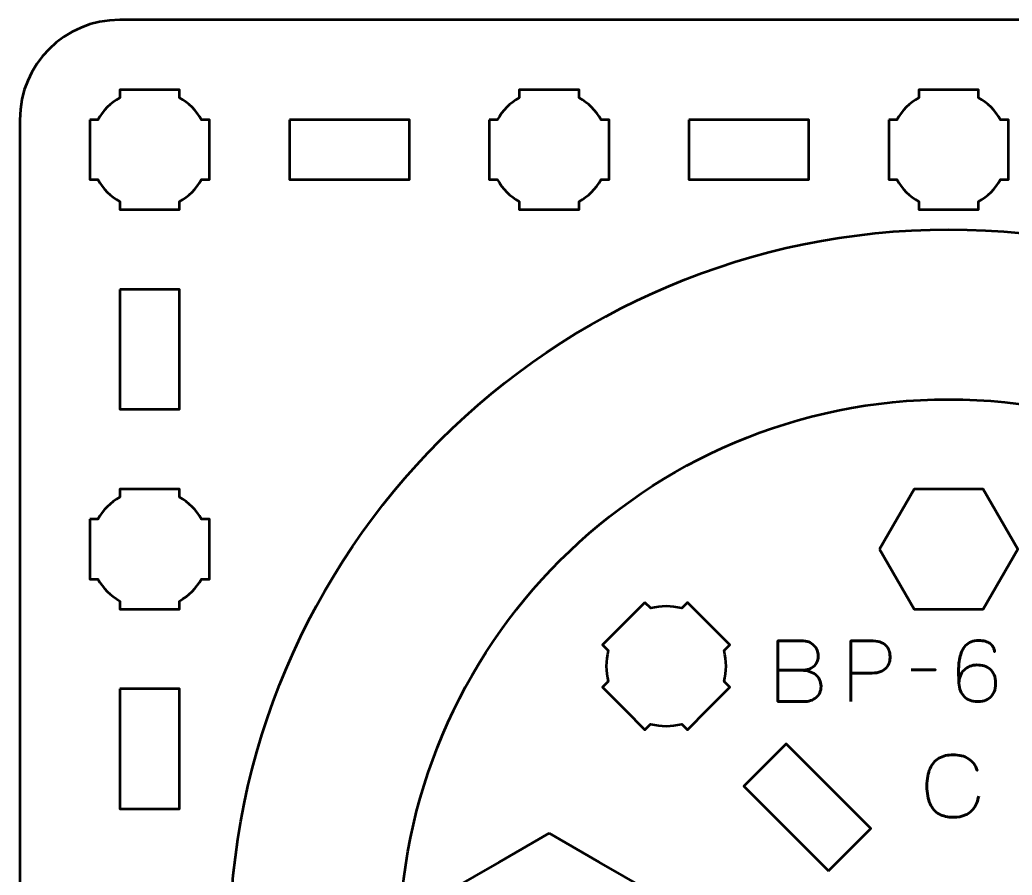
# Model space of a CAD drawing. Header units: centimetres. Extents: x -35.2 to 14.2, y -19.5 to -10.2.
# Drawn here: x 4.85 to 9.818, y -14.482 to -10.2 of the extents above; entities that cross this region are included whole.
import ezdxf

# ---------------------------------------------------------------- set-up
doc = ezdxf.new("R2010")
doc.units = ezdxf.units.CM
doc.header["$MEASUREMENT"] = 0
doc.layers.add('Layer 1', color=7, linetype='Continuous')

msp = doc.modelspace()

# ---------------------------------------------------------------- linework, layer by layer
at = {"layer": 'Layer 1', "lineweight": 53}
for centre, major_axis in [((9.49999, -14.85001), (0, 3.6)), ((9.49999, -14.85), (0, 2.75))]:
    msp.add_ellipse(centre, major_axis=major_axis, ratio=1, dxfattribs=at)
for points, knots in [([(5.35005, -10.19995), (5.35005, -10.19995), (13.64995, -10.19995), (13.64995, -10.19995), (13.64995, -10.19995), (13.92695, -10.19995), (14.15005, -10.42305), (14.15005, -10.70005), (14.15005, -10.70005), (14.15005, -10.70005), (14.15005, -18.99995), (14.15005, -18.99995), (14.15005, -18.99995), (14.15005, -19.27695), (13.92695, -19.50005), (13.64995, -19.50005), (13.64995, -19.50005), (13.64995, -19.50005), (5.35005, -19.50005), (5.35005, -19.50005), (5.35005, -19.50005), (5.07305, -19.50005), (4.84995, -19.27695), (4.84995, -18.99995), (4.84995, -18.99995), (4.84995, -18.99995), (4.84995, -10.70005), (4.84995, -10.70005), (4.84995, -10.70005), (4.84995, -10.42305), (5.07305, -10.19995), (5.35005, -10.19995)], [0, 0, 0, 0, 0.125, 0.125, 0.125, 0.125, 0.25, 0.25, 0.25, 0.25, 0.375, 0.375, 0.375, 0.375, 0.5, 0.5, 0.5, 0.5, 0.625, 0.625, 0.625, 0.625, 0.75, 0.75, 0.75, 0.75, 0.875, 0.875, 0.875, 0.875, 1, 1, 1, 1]), ([(5.19999, -10.69997), (5.19999, -10.69997), (5.24019, -10.69997), (5.24019, -10.69997), (5.24019, -10.69997), (5.26652, -10.65445), (5.30448, -10.61652), (5.34999, -10.59019), (5.34999, -10.59019), (5.34999, -10.59019), (5.34999, -10.54997), (5.34999, -10.54997), (5.34999, -10.54997), (5.34999, -10.54997), (5.64999, -10.54997), (5.64999, -10.54997), (5.64999, -10.54997), (5.64999, -10.54997), (5.64999, -10.59016), (5.64999, -10.59016), (5.64999, -10.59016), (5.69552, -10.61649), (5.73351, -10.65444), (5.75987, -10.69997), (5.75987, -10.69997), (5.75987, -10.69997), (5.79999, -10.69997), (5.79999, -10.69997), (5.79999, -10.69997), (5.79999, -10.69997), (5.79999, -10.84539), (5.79999, -10.84539), (5.79999, -10.84539), (5.79999, -10.84539), (5.80005, -10.85004), (5.80005, -10.85004), (5.80005, -10.85004), (5.80005, -10.85004), (5.79999, -10.85468), (5.79999, -10.85468), (5.79999, -10.85468), (5.79999, -10.85468), (5.79999, -10.99997), (5.79999, -10.99997), (5.79999, -10.99997), (5.79999, -10.99997), (5.75992, -10.99997), (5.75992, -10.99997), (5.75992, -10.99997), (5.73357, -11.04554), (5.69557, -11.08355), (5.64999, -11.10991), (5.64999, -11.10991), (5.64999, -11.10991), (5.64999, -11.14997), (5.64999, -11.14997), (5.64999, -11.14997), (5.64999, -11.14997), (5.50671, -11.14997), (5.50671, -11.14997), (5.50671, -11.14997), (5.50671, -11.14997), (5.50004, -11.15005), (5.50004, -11.15005), (5.50004, -11.15005), (5.50004, -11.15005), (5.49336, -11.14997), (5.49336, -11.14997), (5.49336, -11.14997), (5.49336, -11.14997), (5.34999, -11.14997), (5.34999, -11.14997), (5.34999, -11.14997), (5.34999, -11.14997), (5.34999, -11.10987), (5.34999, -11.10987), (5.34999, -11.10987), (5.30445, -11.08351), (5.26647, -11.04552), (5.24014, -10.99997), (5.24014, -10.99997), (5.24014, -10.99997), (5.19999, -10.99997), (5.19999, -10.99997), (5.19999, -10.99997), (5.19999, -10.99997), (5.19999, -10.69997), (5.19999, -10.69997)], [0, 0, 0, 0, 0.0454545, 0.0454545, 0.0454545, 0.0454545, 0.0909091, 0.0909091, 0.0909091, 0.0909091, 0.1363636, 0.1363636, 0.1363636, 0.1363636, 0.1818182, 0.1818182, 0.1818182, 0.1818182, 0.2272727, 0.2272727, 0.2272727, 0.2272727, 0.2727273, 0.2727273, 0.2727273, 0.2727273, 0.3181818, 0.3181818, 0.3181818, 0.3181818, 0.3636364, 0.3636364, 0.3636364, 0.3636364, 0.4090909, 0.4090909, 0.4090909, 0.4090909, 0.4545455, 0.4545455, 0.4545455, 0.4545455, 0.5, 0.5, 0.5, 0.5, 0.5454545, 0.5454545, 0.5454545, 0.5454545, 0.5909091, 0.5909091, 0.5909091, 0.5909091, 0.6363636, 0.6363636, 0.6363636, 0.6363636, 0.6818182, 0.6818182, 0.6818182, 0.6818182, 0.7272727, 0.7272727, 0.7272727, 0.7272727, 0.7727273, 0.7727273, 0.7727273, 0.7727273, 0.8181818, 0.8181818, 0.8181818, 0.8181818, 0.8636364, 0.8636364, 0.8636364, 0.8636364, 0.9090909, 0.9090909, 0.9090909, 0.9090909, 0.9545455, 0.9545455, 0.9545455, 0.9545455, 1, 1, 1, 1]), ([(7.19999, -10.69997), (7.19999, -10.69997), (7.24019, -10.69997), (7.24019, -10.69997), (7.24019, -10.69997), (7.26652, -10.65445), (7.30448, -10.61652), (7.34999, -10.59019), (7.34999, -10.59019), (7.34999, -10.59019), (7.34999, -10.54997), (7.34999, -10.54997), (7.34999, -10.54997), (7.34999, -10.54997), (7.64999, -10.54997), (7.64999, -10.54997), (7.64999, -10.54997), (7.64999, -10.54997), (7.64999, -10.59016), (7.64999, -10.59016), (7.64999, -10.59016), (7.69552, -10.61649), (7.73351, -10.65444), (7.75987, -10.69997), (7.75987, -10.69997), (7.75987, -10.69997), (7.79999, -10.69997), (7.79999, -10.69997), (7.79999, -10.69997), (7.79999, -10.69997), (7.79999, -10.84539), (7.79999, -10.84539), (7.79999, -10.84539), (7.79999, -10.84539), (7.80005, -10.85004), (7.80005, -10.85004), (7.80005, -10.85004), (7.80005, -10.85004), (7.79999, -10.85468), (7.79999, -10.85468), (7.79999, -10.85468), (7.79999, -10.85468), (7.79999, -10.99997), (7.79999, -10.99997), (7.79999, -10.99997), (7.79999, -10.99997), (7.75992, -10.99997), (7.75992, -10.99997), (7.75992, -10.99997), (7.73357, -11.04554), (7.69557, -11.08355), (7.64999, -11.10991), (7.64999, -11.10991), (7.64999, -11.10991), (7.64999, -11.14997), (7.64999, -11.14997), (7.64999, -11.14997), (7.64999, -11.14997), (7.50671, -11.14997), (7.50671, -11.14997), (7.50671, -11.14997), (7.50671, -11.14997), (7.50004, -11.15005), (7.50004, -11.15005), (7.50004, -11.15005), (7.50004, -11.15005), (7.49336, -11.14997), (7.49336, -11.14997), (7.49336, -11.14997), (7.49336, -11.14997), (7.34999, -11.14997), (7.34999, -11.14997), (7.34999, -11.14997), (7.34999, -11.14997), (7.34999, -11.10987), (7.34999, -11.10987), (7.34999, -11.10987), (7.30445, -11.08351), (7.26647, -11.04552), (7.24014, -10.99997), (7.24014, -10.99997), (7.24014, -10.99997), (7.19999, -10.99997), (7.19999, -10.99997), (7.19999, -10.99997), (7.19999, -10.99997), (7.19999, -10.69997), (7.19999, -10.69997)], [0, 0, 0, 0, 0.0454545, 0.0454545, 0.0454545, 0.0454545, 0.0909091, 0.0909091, 0.0909091, 0.0909091, 0.1363636, 0.1363636, 0.1363636, 0.1363636, 0.1818182, 0.1818182, 0.1818182, 0.1818182, 0.2272727, 0.2272727, 0.2272727, 0.2272727, 0.2727273, 0.2727273, 0.2727273, 0.2727273, 0.3181818, 0.3181818, 0.3181818, 0.3181818, 0.3636364, 0.3636364, 0.3636364, 0.3636364, 0.4090909, 0.4090909, 0.4090909, 0.4090909, 0.4545455, 0.4545455, 0.4545455, 0.4545455, 0.5, 0.5, 0.5, 0.5, 0.5454545, 0.5454545, 0.5454545, 0.5454545, 0.5909091, 0.5909091, 0.5909091, 0.5909091, 0.6363636, 0.6363636, 0.6363636, 0.6363636, 0.6818182, 0.6818182, 0.6818182, 0.6818182, 0.7272727, 0.7272727, 0.7272727, 0.7272727, 0.7727273, 0.7727273, 0.7727273, 0.7727273, 0.8181818, 0.8181818, 0.8181818, 0.8181818, 0.8636364, 0.8636364, 0.8636364, 0.8636364, 0.9090909, 0.9090909, 0.9090909, 0.9090909, 0.9545455, 0.9545455, 0.9545455, 0.9545455, 1, 1, 1, 1]), ([(9.19999, -10.69997), (9.19999, -10.69997), (9.24019, -10.69997), (9.24019, -10.69997), (9.24019, -10.69997), (9.26652, -10.65445), (9.30448, -10.61652), (9.34999, -10.59019), (9.34999, -10.59019), (9.34999, -10.59019), (9.34999, -10.54997), (9.34999, -10.54997), (9.34999, -10.54997), (9.34999, -10.54997), (9.64999, -10.54997), (9.64999, -10.54997), (9.64999, -10.54997), (9.64999, -10.54997), (9.64999, -10.59016), (9.64999, -10.59016), (9.64999, -10.59016), (9.69552, -10.61649), (9.73351, -10.65444), (9.75987, -10.69997), (9.75987, -10.69997), (9.75987, -10.69997), (9.79999, -10.69997), (9.79999, -10.69997), (9.79999, -10.69997), (9.79999, -10.69997), (9.79999, -10.84539), (9.79999, -10.84539), (9.79999, -10.84539), (9.79999, -10.84539), (9.80005, -10.85004), (9.80005, -10.85004), (9.80005, -10.85004), (9.80005, -10.85004), (9.79999, -10.85468), (9.79999, -10.85468), (9.79999, -10.85468), (9.79999, -10.85468), (9.79999, -10.99997), (9.79999, -10.99997), (9.79999, -10.99997), (9.79999, -10.99997), (9.75992, -10.99997), (9.75992, -10.99997), (9.75992, -10.99997), (9.73357, -11.04554), (9.69557, -11.08355), (9.64999, -11.10991), (9.64999, -11.10991), (9.64999, -11.10991), (9.64999, -11.14997), (9.64999, -11.14997), (9.64999, -11.14997), (9.64999, -11.14997), (9.50671, -11.14997), (9.50671, -11.14997), (9.50671, -11.14997), (9.50671, -11.14997), (9.50004, -11.15005), (9.50004, -11.15005), (9.50004, -11.15005), (9.50004, -11.15005), (9.49336, -11.14997), (9.49336, -11.14997), (9.49336, -11.14997), (9.49336, -11.14997), (9.34999, -11.14997), (9.34999, -11.14997), (9.34999, -11.14997), (9.34999, -11.14997), (9.34999, -11.10987), (9.34999, -11.10987), (9.34999, -11.10987), (9.30445, -11.08351), (9.26647, -11.04552), (9.24014, -10.99997), (9.24014, -10.99997), (9.24014, -10.99997), (9.19999, -10.99997), (9.19999, -10.99997), (9.19999, -10.99997), (9.19999, -10.99997), (9.19999, -10.69997), (9.19999, -10.69997)], [0, 0, 0, 0, 0.0454545, 0.0454545, 0.0454545, 0.0454545, 0.0909091, 0.0909091, 0.0909091, 0.0909091, 0.1363636, 0.1363636, 0.1363636, 0.1363636, 0.1818182, 0.1818182, 0.1818182, 0.1818182, 0.2272727, 0.2272727, 0.2272727, 0.2272727, 0.2727273, 0.2727273, 0.2727273, 0.2727273, 0.3181818, 0.3181818, 0.3181818, 0.3181818, 0.3636364, 0.3636364, 0.3636364, 0.3636364, 0.4090909, 0.4090909, 0.4090909, 0.4090909, 0.4545455, 0.4545455, 0.4545455, 0.4545455, 0.5, 0.5, 0.5, 0.5, 0.5454545, 0.5454545, 0.5454545, 0.5454545, 0.5909091, 0.5909091, 0.5909091, 0.5909091, 0.6363636, 0.6363636, 0.6363636, 0.6363636, 0.6818182, 0.6818182, 0.6818182, 0.6818182, 0.7272727, 0.7272727, 0.7272727, 0.7272727, 0.7727273, 0.7727273, 0.7727273, 0.7727273, 0.8181818, 0.8181818, 0.8181818, 0.8181818, 0.8636364, 0.8636364, 0.8636364, 0.8636364, 0.9090909, 0.9090909, 0.9090909, 0.9090909, 0.9545455, 0.9545455, 0.9545455, 0.9545455, 1, 1, 1, 1]), ([(6.2, -10.70005), (6.2, -10.70005), (6.8, -10.70005), (6.8, -10.70005), (6.8, -10.70005), (6.8, -10.70005), (6.8, -11.00005), (6.8, -11.00005), (6.8, -11.00005), (6.8, -11.00005), (6.2, -11.00005), (6.2, -11.00005), (6.2, -11.00005), (6.2, -11.00005), (6.2, -10.70005), (6.2, -10.70005)], [0, 0, 0, 0, 0.25, 0.25, 0.25, 0.25, 0.5, 0.5, 0.5, 0.5, 0.75, 0.75, 0.75, 0.75, 1, 1, 1, 1]), ([(8.19996, -10.70005), (8.19996, -10.70005), (8.79997, -10.70005), (8.79997, -10.70005), (8.79997, -10.70005), (8.79997, -10.70005), (8.79997, -11.00005), (8.79997, -11.00005), (8.79997, -11.00005), (8.79997, -11.00005), (8.19996, -11.00005), (8.19996, -11.00005), (8.19996, -11.00005), (8.19996, -11.00005), (8.19996, -10.70005), (8.19996, -10.70005)], [0, 0, 0, 0, 0.25, 0.25, 0.25, 0.25, 0.5, 0.5, 0.5, 0.5, 0.75, 0.75, 0.75, 0.75, 1, 1, 1, 1]), ([(5.35005, -11.55), (5.35005, -11.55), (5.65005, -11.55), (5.65005, -11.55), (5.65005, -11.55), (5.65005, -11.55), (5.65005, -12.15), (5.65005, -12.15), (5.65005, -12.15), (5.65005, -12.15), (5.35005, -12.15), (5.35005, -12.15), (5.35005, -12.15), (5.35005, -12.15), (5.35005, -11.55), (5.35005, -11.55)], [0, 0, 0, 0, 0.25, 0.25, 0.25, 0.25, 0.5, 0.5, 0.5, 0.5, 0.75, 0.75, 0.75, 0.75, 1, 1, 1, 1]), ([(5.19999, -12.69997), (5.19999, -12.69997), (5.24019, -12.69997), (5.24019, -12.69997), (5.24019, -12.69997), (5.26652, -12.65445), (5.30448, -12.61652), (5.34999, -12.59019), (5.34999, -12.59019), (5.34999, -12.59019), (5.34999, -12.54997), (5.34999, -12.54997), (5.34999, -12.54997), (5.34999, -12.54997), (5.64999, -12.54997), (5.64999, -12.54997), (5.64999, -12.54997), (5.64999, -12.54997), (5.64999, -12.59016), (5.64999, -12.59016), (5.64999, -12.59016), (5.69552, -12.61649), (5.73351, -12.65444), (5.75987, -12.69997), (5.75987, -12.69997), (5.75987, -12.69997), (5.79999, -12.69997), (5.79999, -12.69997), (5.79999, -12.69997), (5.79999, -12.69997), (5.79999, -12.84539), (5.79999, -12.84539), (5.79999, -12.84539), (5.79999, -12.84539), (5.80005, -12.85004), (5.80005, -12.85004), (5.80005, -12.85004), (5.80005, -12.85004), (5.79999, -12.85468), (5.79999, -12.85468), (5.79999, -12.85468), (5.79999, -12.85468), (5.79999, -12.99997), (5.79999, -12.99997), (5.79999, -12.99997), (5.79999, -12.99997), (5.75992, -12.99997), (5.75992, -12.99997), (5.75992, -12.99997), (5.73357, -13.04554), (5.69557, -13.08355), (5.64999, -13.10991), (5.64999, -13.10991), (5.64999, -13.10991), (5.64999, -13.14997), (5.64999, -13.14997), (5.64999, -13.14997), (5.64999, -13.14997), (5.50671, -13.14997), (5.50671, -13.14997), (5.50671, -13.14997), (5.50671, -13.14997), (5.50004, -13.15005), (5.50004, -13.15005), (5.50004, -13.15005), (5.50004, -13.15005), (5.49336, -13.14997), (5.49336, -13.14997), (5.49336, -13.14997), (5.49336, -13.14997), (5.34999, -13.14997), (5.34999, -13.14997), (5.34999, -13.14997), (5.34999, -13.14997), (5.34999, -13.10987), (5.34999, -13.10987), (5.34999, -13.10987), (5.30445, -13.08351), (5.26647, -13.04552), (5.24014, -12.99997), (5.24014, -12.99997), (5.24014, -12.99997), (5.19999, -12.99997), (5.19999, -12.99997), (5.19999, -12.99997), (5.19999, -12.99997), (5.19999, -12.69997), (5.19999, -12.69997)], [0, 0, 0, 0, 0.0454545, 0.0454545, 0.0454545, 0.0454545, 0.0909091, 0.0909091, 0.0909091, 0.0909091, 0.1363636, 0.1363636, 0.1363636, 0.1363636, 0.1818182, 0.1818182, 0.1818182, 0.1818182, 0.2272727, 0.2272727, 0.2272727, 0.2272727, 0.2727273, 0.2727273, 0.2727273, 0.2727273, 0.3181818, 0.3181818, 0.3181818, 0.3181818, 0.3636364, 0.3636364, 0.3636364, 0.3636364, 0.4090909, 0.4090909, 0.4090909, 0.4090909, 0.4545455, 0.4545455, 0.4545455, 0.4545455, 0.5, 0.5, 0.5, 0.5, 0.5454545, 0.5454545, 0.5454545, 0.5454545, 0.5909091, 0.5909091, 0.5909091, 0.5909091, 0.6363636, 0.6363636, 0.6363636, 0.6363636, 0.6818182, 0.6818182, 0.6818182, 0.6818182, 0.7272727, 0.7272727, 0.7272727, 0.7272727, 0.7727273, 0.7727273, 0.7727273, 0.7727273, 0.8181818, 0.8181818, 0.8181818, 0.8181818, 0.8636364, 0.8636364, 0.8636364, 0.8636364, 0.9090909, 0.9090909, 0.9090909, 0.9090909, 0.9545455, 0.9545455, 0.9545455, 0.9545455, 1, 1, 1, 1]), ([(9.15359, -12.84997), (9.15359, -12.84997), (9.2402, -12.69997), (9.2402, -12.69997), (9.2402, -12.69997), (9.2402, -12.69997), (9.3268, -12.54997), (9.3268, -12.54997), (9.3268, -12.54997), (9.3268, -12.54997), (9.5, -12.54997), (9.5, -12.54997), (9.5, -12.54997), (9.5, -12.54997), (9.6732, -12.54997), (9.6732, -12.54997), (9.6732, -12.54997), (9.6732, -12.54997), (9.7598, -12.69997), (9.7598, -12.69997), (9.7598, -12.69997), (9.7598, -12.69997), (9.84641, -12.84997), (9.84641, -12.84997), (9.84641, -12.84997), (9.84641, -12.84997), (9.7598, -12.99997), (9.7598, -12.99997), (9.7598, -12.99997), (9.7598, -12.99997), (9.6732, -13.14997), (9.6732, -13.14997), (9.6732, -13.14997), (9.6732, -13.14997), (9.5, -13.14997), (9.5, -13.14997), (9.5, -13.14997), (9.5, -13.14997), (9.3268, -13.14997), (9.3268, -13.14997), (9.3268, -13.14997), (9.3268, -13.14997), (9.2402, -12.99997), (9.2402, -12.99997), (9.2402, -12.99997), (9.2402, -12.99997), (9.15359, -12.84997), (9.15359, -12.84997)], [0, 0, 0, 0, 0.0833333, 0.0833333, 0.0833333, 0.0833333, 0.1666667, 0.1666667, 0.1666667, 0.1666667, 0.25, 0.25, 0.25, 0.25, 0.3333333, 0.3333333, 0.3333333, 0.3333333, 0.4166667, 0.4166667, 0.4166667, 0.4166667, 0.5, 0.5, 0.5, 0.5, 0.5833333, 0.5833333, 0.5833333, 0.5833333, 0.6666667, 0.6666667, 0.6666667, 0.6666667, 0.75, 0.75, 0.75, 0.75, 0.8333333, 0.8333333, 0.8333333, 0.8333333, 0.9166667, 0.9166667, 0.9166667, 0.9166667, 1, 1, 1, 1]), ([(7.97969, -13.11757), (7.97969, -13.11757), (8.00812, -13.14599), (8.00812, -13.14599), (8.00812, -13.14599), (8.05892, -13.13242), (8.11258, -13.13244), (8.16338, -13.14601), (8.16338, -13.14601), (8.16338, -13.14601), (8.19182, -13.11757), (8.19182, -13.11757), (8.19182, -13.11757), (8.19182, -13.11757), (8.40395, -13.3297), (8.40395, -13.3297), (8.40395, -13.3297), (8.40395, -13.3297), (8.37554, -13.35812), (8.37554, -13.35812), (8.37554, -13.35812), (8.38911, -13.40893), (8.38914, -13.46263), (8.37559, -13.51346), (8.37559, -13.51346), (8.37559, -13.51346), (8.40395, -13.54183), (8.40395, -13.54183), (8.40395, -13.54183), (8.40395, -13.54183), (8.30113, -13.64466), (8.30113, -13.64466), (8.30113, -13.64466), (8.30113, -13.64466), (8.29788, -13.64799), (8.29788, -13.64799), (8.29788, -13.64799), (8.29788, -13.64799), (8.29456, -13.65123), (8.29456, -13.65123), (8.29456, -13.65123), (8.29456, -13.65123), (8.19182, -13.75396), (8.19182, -13.75396), (8.19182, -13.75396), (8.19182, -13.75396), (8.16349, -13.72563), (8.16349, -13.72563), (8.16349, -13.72563), (8.11263, -13.73922), (8.05889, -13.73923), (8.00802, -13.72564), (8.00802, -13.72564), (8.00802, -13.72564), (7.97969, -13.75396), (7.97969, -13.75396), (7.97969, -13.75396), (7.97969, -13.75396), (7.87838, -13.65265), (7.87838, -13.65265), (7.87838, -13.65265), (7.87838, -13.65265), (7.8736, -13.64799), (7.8736, -13.64799), (7.8736, -13.64799), (7.8736, -13.64799), (7.86894, -13.64321), (7.86894, -13.64321), (7.86894, -13.64321), (7.86894, -13.64321), (7.76756, -13.54183), (7.76756, -13.54183), (7.76756, -13.54183), (7.76756, -13.54183), (7.79591, -13.51348), (7.79591, -13.51348), (7.79591, -13.51348), (7.78235, -13.46263), (7.78236, -13.40892), (7.79595, -13.35809), (7.79595, -13.35809), (7.79595, -13.35809), (7.76756, -13.3297), (7.76756, -13.3297), (7.76756, -13.3297), (7.76756, -13.3297), (7.97969, -13.11757), (7.97969, -13.11757)], [0, 0, 0, 0, 0.0454545, 0.0454545, 0.0454545, 0.0454545, 0.0909091, 0.0909091, 0.0909091, 0.0909091, 0.1363636, 0.1363636, 0.1363636, 0.1363636, 0.1818182, 0.1818182, 0.1818182, 0.1818182, 0.2272727, 0.2272727, 0.2272727, 0.2272727, 0.2727273, 0.2727273, 0.2727273, 0.2727273, 0.3181818, 0.3181818, 0.3181818, 0.3181818, 0.3636364, 0.3636364, 0.3636364, 0.3636364, 0.4090909, 0.4090909, 0.4090909, 0.4090909, 0.4545455, 0.4545455, 0.4545455, 0.4545455, 0.5, 0.5, 0.5, 0.5, 0.5454545, 0.5454545, 0.5454545, 0.5454545, 0.5909091, 0.5909091, 0.5909091, 0.5909091, 0.6363636, 0.6363636, 0.6363636, 0.6363636, 0.6818182, 0.6818182, 0.6818182, 0.6818182, 0.7272727, 0.7272727, 0.7272727, 0.7272727, 0.7727273, 0.7727273, 0.7727273, 0.7727273, 0.8181818, 0.8181818, 0.8181818, 0.8181818, 0.8636364, 0.8636364, 0.8636364, 0.8636364, 0.9090909, 0.9090909, 0.9090909, 0.9090909, 0.9545455, 0.9545455, 0.9545455, 0.9545455, 1, 1, 1, 1]), ([(5.35005, -13.54996), (5.35005, -13.54996), (5.65005, -13.54996), (5.65005, -13.54996), (5.65005, -13.54996), (5.65005, -13.54996), (5.65005, -14.14997), (5.65005, -14.14997), (5.65005, -14.14997), (5.65005, -14.14997), (5.35005, -14.14997), (5.35005, -14.14997), (5.35005, -14.14997), (5.35005, -14.14997), (5.35005, -13.54996), (5.35005, -13.54996)], [0, 0, 0, 0, 0.25, 0.25, 0.25, 0.25, 0.5, 0.5, 0.5, 0.5, 0.75, 0.75, 0.75, 0.75, 1, 1, 1, 1]), ([(8.89892, -14.46114), (8.89892, -14.46114), (8.47465, -14.03687), (8.47465, -14.03687), (8.47465, -14.03687), (8.47465, -14.03687), (8.68678, -13.82474), (8.68678, -13.82474), (8.68678, -13.82474), (8.68678, -13.82474), (9.11105, -14.24901), (9.11105, -14.24901), (9.11105, -14.24901), (9.11105, -14.24901), (8.89892, -14.46114), (8.89892, -14.46114)], [0, 0, 0, 0, 0.25, 0.25, 0.25, 0.25, 0.5, 0.5, 0.5, 0.5, 0.75, 0.75, 0.75, 0.75, 1, 1, 1, 1]), ([(7.5, -14.27263), (7.5, -14.27263), (7.75, -14.41697), (7.75, -14.41697), (7.75, -14.41697), (7.75, -14.41697), (8, -14.56131), (8, -14.56131), (8, -14.56131), (8, -14.56131), (8, -14.84999), (8, -14.84999), (8, -14.84999), (8, -14.84999), (8, -15.13867), (8, -15.13867), (8, -15.13867), (8, -15.13867), (7.75, -15.28301), (7.75, -15.28301), (7.75, -15.28301), (7.75, -15.28301), (7.5, -15.42735), (7.5, -15.42735), (7.5, -15.42735), (7.5, -15.42735), (7.25, -15.28301), (7.25, -15.28301), (7.25, -15.28301), (7.25, -15.28301), (7, -15.13867), (7, -15.13867), (7, -15.13867), (7, -15.13867), (7, -14.84999), (7, -14.84999), (7, -14.84999), (7, -14.84999), (7, -14.56131), (7, -14.56131), (7, -14.56131), (7, -14.56131), (7.25, -14.41697), (7.25, -14.41697), (7.25, -14.41697), (7.25, -14.41697), (7.5, -14.27263), (7.5, -14.27263)], [0, 0, 0, 0, 0.0833333, 0.0833333, 0.0833333, 0.0833333, 0.1666667, 0.1666667, 0.1666667, 0.1666667, 0.25, 0.25, 0.25, 0.25, 0.3333333, 0.3333333, 0.3333333, 0.3333333, 0.4166667, 0.4166667, 0.4166667, 0.4166667, 0.5, 0.5, 0.5, 0.5, 0.5833333, 0.5833333, 0.5833333, 0.5833333, 0.6666667, 0.6666667, 0.6666667, 0.6666667, 0.75, 0.75, 0.75, 0.75, 0.8333333, 0.8333333, 0.8333333, 0.8333333, 0.9166667, 0.9166667, 0.9166667, 0.9166667, 1, 1, 1, 1])]:
    msp.add_open_spline(points, degree=3, knots=knots, dxfattribs=at)
at = {"layer": 'Layer 1', "color": 5, "lineweight": 53}
for points, knots in [([(8.64488, -13.45659), (8.64488, -13.45659), (8.76214, -13.45659), (8.76214, -13.45659), (8.76214, -13.45659), (8.77738, -13.45652), (8.79036, -13.45441), (8.8013, -13.45024), (8.8013, -13.45024), (8.81217, -13.44615), (8.82098, -13.44058), (8.82783, -13.43359), (8.82783, -13.43359), (8.83467, -13.42661), (8.83961, -13.41871), (8.84272, -13.40996), (8.84272, -13.40996), (8.84575, -13.40128), (8.84716, -13.39225), (8.84681, -13.38294), (8.84681, -13.38294), (8.84638, -13.37362), (8.84441, -13.36459), (8.84088, -13.35577), (8.84088, -13.35577), (8.83742, -13.34695), (8.8322, -13.33898), (8.82536, -13.33185), (8.82536, -13.33185), (8.81852, -13.32473), (8.80998, -13.31908), (8.79961, -13.31492), (8.79961, -13.31492), (8.78923, -13.31069), (8.77703, -13.3085), (8.76299, -13.30843), (8.76299, -13.30843), (8.76299, -13.30843), (8.64488, -13.30843), (8.64488, -13.30843), (8.64488, -13.30843), (8.64488, -13.30843), (8.64488, -13.61365), (8.64488, -13.61365), (8.64488, -13.61365), (8.64488, -13.61365), (8.77484, -13.61365), (8.77484, -13.61365), (8.77484, -13.61365), (8.78698, -13.61365), (8.79827, -13.61189), (8.80871, -13.60843), (8.80871, -13.60843), (8.81915, -13.6049), (8.82825, -13.59989), (8.83615, -13.59319), (8.83615, -13.59319), (8.84399, -13.58656), (8.85012, -13.57851), (8.8545, -13.56899), (8.8545, -13.56899), (8.85887, -13.55946), (8.86113, -13.54867), (8.8612, -13.5366), (8.8612, -13.5366), (8.86092, -13.52447), (8.85838, -13.51353), (8.85351, -13.50373), (8.85351, -13.50373), (8.84864, -13.49392), (8.84187, -13.48552), (8.83312, -13.47847), (8.83312, -13.47847), (8.82437, -13.47148), (8.81393, -13.46605), (8.80193, -13.46231), (8.80193, -13.46231), (8.78994, -13.45857), (8.77668, -13.45667), (8.76214, -13.45659), (8.76214, -13.45659), (8.77668, -13.45667), (8.78994, -13.45857), (8.80193, -13.46231), (8.80193, -13.46231), (8.81393, -13.46605), (8.82437, -13.47148), (8.83312, -13.47847), (8.83312, -13.47847), (8.84187, -13.48552), (8.84864, -13.49392), (8.85351, -13.50373), (8.85351, -13.50373), (8.85838, -13.51353), (8.86092, -13.52447), (8.8612, -13.5366), (8.8612, -13.5366), (8.86113, -13.54867), (8.85887, -13.55946), (8.8545, -13.56899), (8.8545, -13.56899), (8.85012, -13.57851), (8.84399, -13.58656), (8.83615, -13.59319), (8.83615, -13.59319), (8.82825, -13.59989), (8.81915, -13.6049), (8.80871, -13.60843), (8.80871, -13.60843), (8.79827, -13.61189), (8.78698, -13.61365), (8.77484, -13.61365), (8.77484, -13.61365), (8.77484, -13.61365), (8.64488, -13.61365), (8.64488, -13.61365), (8.64488, -13.61365), (8.64488, -13.61365), (8.64488, -13.30843), (8.64488, -13.30843), (8.64488, -13.30843), (8.64488, -13.30843), (8.76299, -13.30843), (8.76299, -13.30843), (8.76299, -13.30843), (8.77703, -13.3085), (8.78923, -13.31069), (8.79961, -13.31492), (8.79961, -13.31492), (8.80998, -13.31908), (8.81852, -13.32473), (8.82536, -13.33185), (8.82536, -13.33185), (8.8322, -13.33898), (8.83742, -13.34695), (8.84088, -13.35577), (8.84088, -13.35577), (8.84441, -13.36459), (8.84638, -13.37362), (8.84681, -13.38294), (8.84681, -13.38294), (8.84716, -13.39225), (8.84575, -13.40128), (8.84272, -13.40996), (8.84272, -13.40996), (8.83961, -13.41871), (8.83467, -13.42661), (8.82783, -13.43359), (8.82783, -13.43359), (8.82098, -13.44058), (8.81217, -13.44615), (8.8013, -13.45024), (8.8013, -13.45024), (8.79036, -13.45441), (8.77738, -13.45652), (8.76214, -13.45659), (8.76214, -13.45659), (8.76214, -13.45659), (8.64488, -13.45659), (8.64488, -13.45659)], [0, 0, 0, 0, 0.025, 0.025, 0.025, 0.025, 0.05, 0.05, 0.05, 0.05, 0.075, 0.075, 0.075, 0.075, 0.1, 0.1, 0.1, 0.1, 0.125, 0.125, 0.125, 0.125, 0.15, 0.15, 0.15, 0.15, 0.175, 0.175, 0.175, 0.175, 0.2, 0.2, 0.2, 0.2, 0.225, 0.225, 0.225, 0.225, 0.25, 0.25, 0.25, 0.25, 0.275, 0.275, 0.275, 0.275, 0.3, 0.3, 0.3, 0.3, 0.325, 0.325, 0.325, 0.325, 0.35, 0.35, 0.35, 0.35, 0.375, 0.375, 0.375, 0.375, 0.4, 0.4, 0.4, 0.4, 0.425, 0.425, 0.425, 0.425, 0.45, 0.45, 0.45, 0.45, 0.475, 0.475, 0.475, 0.475, 0.5, 0.5, 0.5, 0.5, 0.525, 0.525, 0.525, 0.525, 0.55, 0.55, 0.55, 0.55, 0.575, 0.575, 0.575, 0.575, 0.6, 0.6, 0.6, 0.6, 0.625, 0.625, 0.625, 0.625, 0.65, 0.65, 0.65, 0.65, 0.675, 0.675, 0.675, 0.675, 0.7, 0.7, 0.7, 0.7, 0.725, 0.725, 0.725, 0.725, 0.75, 0.75, 0.75, 0.75, 0.775, 0.775, 0.775, 0.775, 0.8, 0.8, 0.8, 0.8, 0.825, 0.825, 0.825, 0.825, 0.85, 0.85, 0.85, 0.85, 0.875, 0.875, 0.875, 0.875, 0.9, 0.9, 0.9, 0.9, 0.925, 0.925, 0.925, 0.925, 0.95, 0.95, 0.95, 0.95, 0.975, 0.975, 0.975, 0.975, 1, 1, 1, 1]), ([(9.01106, -13.61365), (9.01106, -13.61365), (9.01106, -13.30843), (9.01106, -13.30843), (9.01106, -13.30843), (9.01106, -13.30843), (9.10843, -13.30843), (9.10843, -13.30843), (9.10843, -13.30843), (9.1279, -13.3085), (9.14391, -13.31069), (9.15654, -13.31492), (9.15654, -13.31492), (9.1691, -13.31908), (9.17898, -13.32487), (9.18611, -13.33221), (9.18611, -13.33221), (9.19323, -13.33947), (9.19831, -13.3478), (9.20142, -13.35718), (9.20142, -13.35718), (9.20445, -13.36657), (9.20621, -13.37637), (9.20664, -13.38675), (9.20664, -13.38675), (9.20713, -13.39712), (9.20593, -13.40728), (9.20311, -13.41715), (9.20311, -13.41715), (9.20022, -13.42703), (9.19535, -13.43599), (9.18836, -13.44404), (9.18836, -13.44404), (9.18145, -13.45208), (9.17207, -13.4585), (9.16028, -13.46323), (9.16028, -13.46323), (9.1485, -13.46802), (9.1339, -13.47042), (9.11647, -13.47056), (9.11647, -13.47056), (9.11647, -13.47056), (9.01106, -13.47056), (9.01106, -13.47056), (9.01106, -13.47056), (9.01106, -13.47056), (9.11647, -13.47056), (9.11647, -13.47056), (9.11647, -13.47056), (9.13354, -13.47042), (9.14801, -13.46802), (9.15972, -13.46323), (9.15972, -13.46323), (9.1715, -13.4585), (9.18089, -13.45208), (9.18794, -13.44404), (9.18794, -13.44404), (9.19493, -13.43599), (9.19994, -13.42703), (9.2029, -13.41715), (9.2029, -13.41715), (9.20586, -13.40728), (9.20713, -13.39712), (9.20664, -13.38675), (9.20664, -13.38675), (9.20621, -13.37637), (9.20445, -13.36657), (9.20128, -13.35718), (9.20128, -13.35718), (9.19817, -13.3478), (9.19295, -13.33947), (9.18582, -13.33221), (9.18582, -13.33221), (9.17863, -13.32487), (9.16875, -13.31908), (9.15619, -13.31492), (9.15619, -13.31492), (9.14356, -13.31069), (9.12769, -13.3085), (9.10843, -13.30843), (9.10843, -13.30843), (9.10843, -13.30843), (9.01106, -13.30843), (9.01106, -13.30843), (9.01106, -13.30843), (9.01106, -13.30843), (9.01106, -13.61365), (9.01106, -13.61365)], [0, 0, 0, 0, 0.0454545, 0.0454545, 0.0454545, 0.0454545, 0.0909091, 0.0909091, 0.0909091, 0.0909091, 0.1363636, 0.1363636, 0.1363636, 0.1363636, 0.1818182, 0.1818182, 0.1818182, 0.1818182, 0.2272727, 0.2272727, 0.2272727, 0.2272727, 0.2727273, 0.2727273, 0.2727273, 0.2727273, 0.3181818, 0.3181818, 0.3181818, 0.3181818, 0.3636364, 0.3636364, 0.3636364, 0.3636364, 0.4090909, 0.4090909, 0.4090909, 0.4090909, 0.4545455, 0.4545455, 0.4545455, 0.4545455, 0.5, 0.5, 0.5, 0.5, 0.5454545, 0.5454545, 0.5454545, 0.5454545, 0.5909091, 0.5909091, 0.5909091, 0.5909091, 0.6363636, 0.6363636, 0.6363636, 0.6363636, 0.6818182, 0.6818182, 0.6818182, 0.6818182, 0.7272727, 0.7272727, 0.7272727, 0.7272727, 0.7727273, 0.7727273, 0.7727273, 0.7727273, 0.8181818, 0.8181818, 0.8181818, 0.8181818, 0.8636364, 0.8636364, 0.8636364, 0.8636364, 0.9090909, 0.9090909, 0.9090909, 0.9090909, 0.9545455, 0.9545455, 0.9545455, 0.9545455, 1, 1, 1, 1]), ([(9.55165, -13.52179), (9.55172, -13.50796), (9.55397, -13.49547), (9.55849, -13.48418), (9.55849, -13.48418), (9.56293, -13.47296), (9.56921, -13.4633), (9.57733, -13.45518), (9.57733, -13.45518), (9.58537, -13.44714), (9.5949, -13.44093), (9.60576, -13.43656), (9.60576, -13.43656), (9.61663, -13.43218), (9.62855, -13.43), (9.64139, -13.42992), (9.64139, -13.42992), (9.6543, -13.42985), (9.66637, -13.43148), (9.67759, -13.43472), (9.67759, -13.43472), (9.68881, -13.4379), (9.69861, -13.44312), (9.70715, -13.45032), (9.70715, -13.45032), (9.71569, -13.45744), (9.72239, -13.4669), (9.72719, -13.47868), (9.72719, -13.47868), (9.73198, -13.49046), (9.73445, -13.50478), (9.73452, -13.52179), (9.73452, -13.52179), (9.73445, -13.53879), (9.73198, -13.55311), (9.72719, -13.5649), (9.72719, -13.5649), (9.72239, -13.57668), (9.71569, -13.58613), (9.70715, -13.59326), (9.70715, -13.59326), (9.69861, -13.60046), (9.68881, -13.60568), (9.67759, -13.60885), (9.67759, -13.60885), (9.66637, -13.6121), (9.6543, -13.61372), (9.64139, -13.61365), (9.64139, -13.61365), (9.62855, -13.61358), (9.61677, -13.61139), (9.60597, -13.60702), (9.60597, -13.60702), (9.59525, -13.60264), (9.58594, -13.59643), (9.57796, -13.58832), (9.57796, -13.58832), (9.56999, -13.58028), (9.56371, -13.57061), (9.5592, -13.55932), (9.5592, -13.55932), (9.55461, -13.5481), (9.55214, -13.53562), (9.55165, -13.52179), (9.55165, -13.52179), (9.55136, -13.5148), (9.55101, -13.50648), (9.55052, -13.49681), (9.55052, -13.49681), (9.55002, -13.48707), (9.54974, -13.47649), (9.54967, -13.46513), (9.54967, -13.46513), (9.5496, -13.4537), (9.54995, -13.44192), (9.55087, -13.42985), (9.55087, -13.42985), (9.55172, -13.41772), (9.55341, -13.40579), (9.55588, -13.39401), (9.55588, -13.39401), (9.55835, -13.3823), (9.56188, -13.37122), (9.56653, -13.36085), (9.56653, -13.36085), (9.57119, -13.35048), (9.57719, -13.34131), (9.5846, -13.33333), (9.5846, -13.33333), (9.59207, -13.32536), (9.60118, -13.31908), (9.61197, -13.3145), (9.61197, -13.3145), (9.62277, -13.30998), (9.63554, -13.30765), (9.65028, -13.30758), (9.65028, -13.30758), (9.66312, -13.30765), (9.67399, -13.30892), (9.68302, -13.31139), (9.68302, -13.31139), (9.69205, -13.31386), (9.69946, -13.31718), (9.70539, -13.32127), (9.70539, -13.32127), (9.71124, -13.32543), (9.7159, -13.32995), (9.71928, -13.33496), (9.71928, -13.33496), (9.72267, -13.3399), (9.72521, -13.34491), (9.72676, -13.34992), (9.72676, -13.34992), (9.72839, -13.35492), (9.72944, -13.35958), (9.72987, -13.36389), (9.72987, -13.36389), (9.72944, -13.35958), (9.72839, -13.35492), (9.72676, -13.34992), (9.72676, -13.34992), (9.72521, -13.34491), (9.72267, -13.3399), (9.71928, -13.33496), (9.71928, -13.33496), (9.7159, -13.32995), (9.71124, -13.32543), (9.70539, -13.32127), (9.70539, -13.32127), (9.69946, -13.31718), (9.69205, -13.31386), (9.68302, -13.31139), (9.68302, -13.31139), (9.67399, -13.30892), (9.66312, -13.30765), (9.65028, -13.30758), (9.65028, -13.30758), (9.63554, -13.30765), (9.62277, -13.30998), (9.61197, -13.3145), (9.61197, -13.3145), (9.60118, -13.31908), (9.59207, -13.32536), (9.5846, -13.33333), (9.5846, -13.33333), (9.57719, -13.34131), (9.57119, -13.35048), (9.56653, -13.36085), (9.56653, -13.36085), (9.56188, -13.37122), (9.55835, -13.3823), (9.55588, -13.39401), (9.55588, -13.39401), (9.55341, -13.40579), (9.55172, -13.41772), (9.55087, -13.42985), (9.55087, -13.42985), (9.54995, -13.44192), (9.5496, -13.4537), (9.54967, -13.46513), (9.54967, -13.46513), (9.54974, -13.47649), (9.55002, -13.48707), (9.55052, -13.49681), (9.55052, -13.49681), (9.55101, -13.50648), (9.55136, -13.5148), (9.55165, -13.52179), (9.55165, -13.52179), (9.55214, -13.53562), (9.55461, -13.5481), (9.5592, -13.55932), (9.5592, -13.55932), (9.56371, -13.57061), (9.56999, -13.58028), (9.57796, -13.58832), (9.57796, -13.58832), (9.58594, -13.59643), (9.59525, -13.60264), (9.60597, -13.60702), (9.60597, -13.60702), (9.61677, -13.61139), (9.62855, -13.61358), (9.64139, -13.61365), (9.64139, -13.61365), (9.6543, -13.61372), (9.66637, -13.6121), (9.67759, -13.60885), (9.67759, -13.60885), (9.68881, -13.60568), (9.69861, -13.60046), (9.70715, -13.59326), (9.70715, -13.59326), (9.71569, -13.58613), (9.72239, -13.57668), (9.72719, -13.5649), (9.72719, -13.5649), (9.73198, -13.55311), (9.73445, -13.53879), (9.73452, -13.52179), (9.73452, -13.52179), (9.73445, -13.50478), (9.73198, -13.49046), (9.72719, -13.47868), (9.72719, -13.47868), (9.72239, -13.4669), (9.71569, -13.45744), (9.70715, -13.45032), (9.70715, -13.45032), (9.69861, -13.44312), (9.68881, -13.4379), (9.67759, -13.43472), (9.67759, -13.43472), (9.66637, -13.43148), (9.6543, -13.42985), (9.64139, -13.42992), (9.64139, -13.42992), (9.62855, -13.43), (9.61663, -13.43218), (9.60576, -13.43656), (9.60576, -13.43656), (9.5949, -13.44093), (9.58537, -13.44714), (9.57733, -13.45518), (9.57733, -13.45518), (9.56921, -13.4633), (9.56293, -13.47296), (9.55849, -13.48418), (9.55849, -13.48418), (9.55397, -13.49547), (9.55172, -13.50796), (9.55165, -13.52179)], [0, 0, 0, 0, 0.0172414, 0.0172414, 0.0172414, 0.0172414, 0.0344828, 0.0344828, 0.0344828, 0.0344828, 0.0517241, 0.0517241, 0.0517241, 0.0517241, 0.0689655, 0.0689655, 0.0689655, 0.0689655, 0.0862069, 0.0862069, 0.0862069, 0.0862069, 0.1034483, 0.1034483, 0.1034483, 0.1034483, 0.1206897, 0.1206897, 0.1206897, 0.1206897, 0.137931, 0.137931, 0.137931, 0.137931, 0.1551724, 0.1551724, 0.1551724, 0.1551724, 0.1724138, 0.1724138, 0.1724138, 0.1724138, 0.1896552, 0.1896552, 0.1896552, 0.1896552, 0.2068966, 0.2068966, 0.2068966, 0.2068966, 0.2241379, 0.2241379, 0.2241379, 0.2241379, 0.2413793, 0.2413793, 0.2413793, 0.2413793, 0.2586207, 0.2586207, 0.2586207, 0.2586207, 0.2758621, 0.2758621, 0.2758621, 0.2758621, 0.2931034, 0.2931034, 0.2931034, 0.2931034, 0.3103448, 0.3103448, 0.3103448, 0.3103448, 0.3275862, 0.3275862, 0.3275862, 0.3275862, 0.3448276, 0.3448276, 0.3448276, 0.3448276, 0.362069, 0.362069, 0.362069, 0.362069, 0.3793103, 0.3793103, 0.3793103, 0.3793103, 0.3965517, 0.3965517, 0.3965517, 0.3965517, 0.4137931, 0.4137931, 0.4137931, 0.4137931, 0.4310345, 0.4310345, 0.4310345, 0.4310345, 0.4482759, 0.4482759, 0.4482759, 0.4482759, 0.4655172, 0.4655172, 0.4655172, 0.4655172, 0.4827586, 0.4827586, 0.4827586, 0.4827586, 0.5, 0.5, 0.5, 0.5, 0.5172414, 0.5172414, 0.5172414, 0.5172414, 0.5344828, 0.5344828, 0.5344828, 0.5344828, 0.5517241, 0.5517241, 0.5517241, 0.5517241, 0.5689655, 0.5689655, 0.5689655, 0.5689655, 0.5862069, 0.5862069, 0.5862069, 0.5862069, 0.6034483, 0.6034483, 0.6034483, 0.6034483, 0.6206897, 0.6206897, 0.6206897, 0.6206897, 0.637931, 0.637931, 0.637931, 0.637931, 0.6551724, 0.6551724, 0.6551724, 0.6551724, 0.6724138, 0.6724138, 0.6724138, 0.6724138, 0.6896552, 0.6896552, 0.6896552, 0.6896552, 0.7068966, 0.7068966, 0.7068966, 0.7068966, 0.7241379, 0.7241379, 0.7241379, 0.7241379, 0.7413793, 0.7413793, 0.7413793, 0.7413793, 0.7586207, 0.7586207, 0.7586207, 0.7586207, 0.7758621, 0.7758621, 0.7758621, 0.7758621, 0.7931034, 0.7931034, 0.7931034, 0.7931034, 0.8103448, 0.8103448, 0.8103448, 0.8103448, 0.8275862, 0.8275862, 0.8275862, 0.8275862, 0.8448276, 0.8448276, 0.8448276, 0.8448276, 0.862069, 0.862069, 0.862069, 0.862069, 0.8793103, 0.8793103, 0.8793103, 0.8793103, 0.8965517, 0.8965517, 0.8965517, 0.8965517, 0.9137931, 0.9137931, 0.9137931, 0.9137931, 0.9310345, 0.9310345, 0.9310345, 0.9310345, 0.9482759, 0.9482759, 0.9482759, 0.9482759, 0.9655172, 0.9655172, 0.9655172, 0.9655172, 0.9827586, 0.9827586, 0.9827586, 0.9827586, 1, 1, 1, 1]), ([(9.31162, -13.45405), (9.31162, -13.45405), (9.43481, -13.45405), (9.43481, -13.45405), (9.43481, -13.45405), (9.43481, -13.45405), (9.31162, -13.45405), (9.31162, -13.45405)], [0, 0, 0, 0, 0.5, 0.5, 0.5, 0.5, 1, 1, 1, 1]), ([(9.65028, -14.08651), (9.64576, -14.11071), (9.63786, -14.13068), (9.62678, -14.14634), (9.62678, -14.14634), (9.61564, -14.16194), (9.60138, -14.17351), (9.58403, -14.18106), (9.58403, -14.18106), (9.56674, -14.18861), (9.54642, -14.19242), (9.52328, -14.19235), (9.52328, -14.19235), (9.49513, -14.19242), (9.47121, -14.18698), (9.45159, -14.17591), (9.45159, -14.17591), (9.43198, -14.1649), (9.41702, -14.1479), (9.40672, -14.12483), (9.40672, -14.12483), (9.39642, -14.10175), (9.39127, -14.07219), (9.3912, -14.03614), (9.3912, -14.03614), (9.39127, -14.00023), (9.39642, -13.97073), (9.40672, -13.94766), (9.40672, -13.94766), (9.41702, -13.92459), (9.43198, -13.90752), (9.45159, -13.89644), (9.45159, -13.89644), (9.47121, -13.88536), (9.49513, -13.87986), (9.52328, -13.87993), (9.52328, -13.87993), (9.55341, -13.87986), (9.57866, -13.88628), (9.59898, -13.89919), (9.59898, -13.89919), (9.61923, -13.9121), (9.63412, -13.93207), (9.6435, -13.95909), (9.6435, -13.95909), (9.63412, -13.93207), (9.61923, -13.9121), (9.59898, -13.89919), (9.59898, -13.89919), (9.57866, -13.88628), (9.55341, -13.87986), (9.52328, -13.87993), (9.52328, -13.87993), (9.49513, -13.87986), (9.47121, -13.88536), (9.45159, -13.89644), (9.45159, -13.89644), (9.43198, -13.90752), (9.41702, -13.92459), (9.40672, -13.94766), (9.40672, -13.94766), (9.39642, -13.97073), (9.39127, -14.00023), (9.3912, -14.03614), (9.3912, -14.03614), (9.39127, -14.07219), (9.39642, -14.10175), (9.40672, -14.12483), (9.40672, -14.12483), (9.41702, -14.1479), (9.43198, -14.1649), (9.45159, -14.17591), (9.45159, -14.17591), (9.47121, -14.18698), (9.49513, -14.19242), (9.52328, -14.19235), (9.52328, -14.19235), (9.54642, -14.19242), (9.56674, -14.18861), (9.58403, -14.18106), (9.58403, -14.18106), (9.60138, -14.17351), (9.61564, -14.16194), (9.62678, -14.14634), (9.62678, -14.14634), (9.63786, -14.13068), (9.64576, -14.11071), (9.65028, -14.08651)], [0, 0, 0, 0, 0.0454545, 0.0454545, 0.0454545, 0.0454545, 0.0909091, 0.0909091, 0.0909091, 0.0909091, 0.1363636, 0.1363636, 0.1363636, 0.1363636, 0.1818182, 0.1818182, 0.1818182, 0.1818182, 0.2272727, 0.2272727, 0.2272727, 0.2272727, 0.2727273, 0.2727273, 0.2727273, 0.2727273, 0.3181818, 0.3181818, 0.3181818, 0.3181818, 0.3636364, 0.3636364, 0.3636364, 0.3636364, 0.4090909, 0.4090909, 0.4090909, 0.4090909, 0.4545455, 0.4545455, 0.4545455, 0.4545455, 0.5, 0.5, 0.5, 0.5, 0.5454545, 0.5454545, 0.5454545, 0.5454545, 0.5909091, 0.5909091, 0.5909091, 0.5909091, 0.6363636, 0.6363636, 0.6363636, 0.6363636, 0.6818182, 0.6818182, 0.6818182, 0.6818182, 0.7272727, 0.7272727, 0.7272727, 0.7272727, 0.7727273, 0.7727273, 0.7727273, 0.7727273, 0.8181818, 0.8181818, 0.8181818, 0.8181818, 0.8636364, 0.8636364, 0.8636364, 0.8636364, 0.9090909, 0.9090909, 0.9090909, 0.9090909, 0.9545455, 0.9545455, 0.9545455, 0.9545455, 1, 1, 1, 1])]:
    msp.add_open_spline(points, degree=3, knots=knots, dxfattribs=at)

doc.saveas('drawing.dxf')
